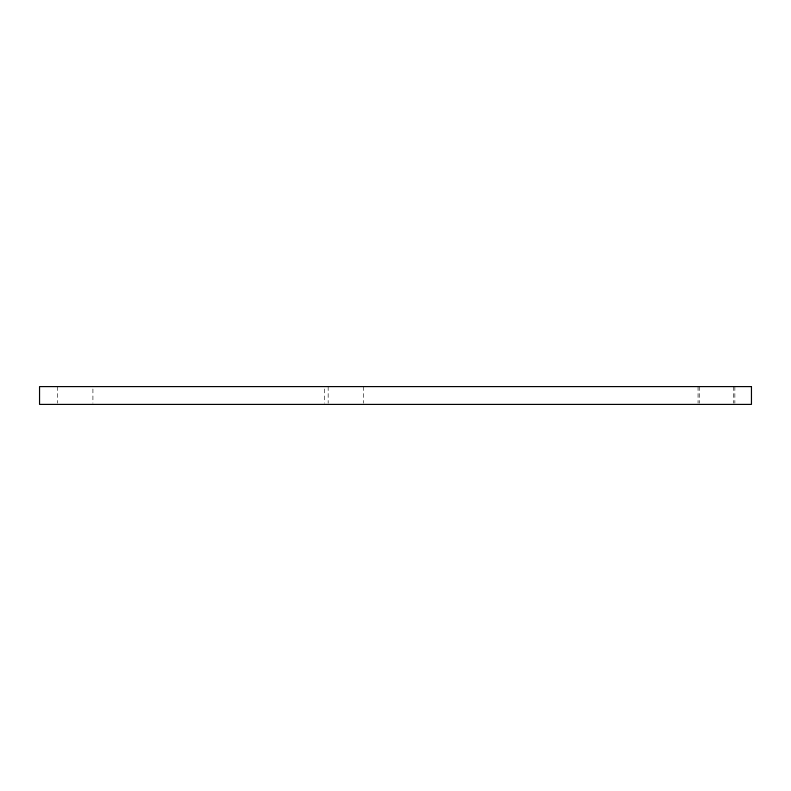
<?xml version="1.0" encoding="UTF-8"?>
<svg xmlns="http://www.w3.org/2000/svg" width="791" height="791" viewBox="0 0 791 791"><rect width="100%" height="100%" fill="white"/><g stroke="black" fill="none" stroke-linecap="round" stroke-linejoin="round"><path stroke-width="0.59" stroke-dasharray="3.96 2.97" d="M734.859 386.601L734.859 403.212M733.653 386.601L733.653 403.212M699.264 386.601L699.264 403.212M698.058 386.601L698.058 403.212M363.514 386.601L363.514 403.212M328.166 386.601L328.166 403.212M324.31 388.974L324.31 403.212M92.913 388.974L92.913 403.212M57.377 386.601L57.377 403.212"/><path stroke-width="1.19" d="M751.45 386.601L39.55 386.601L39.55 404.399L751.45 404.399L751.45 386.601"/></g></svg>
